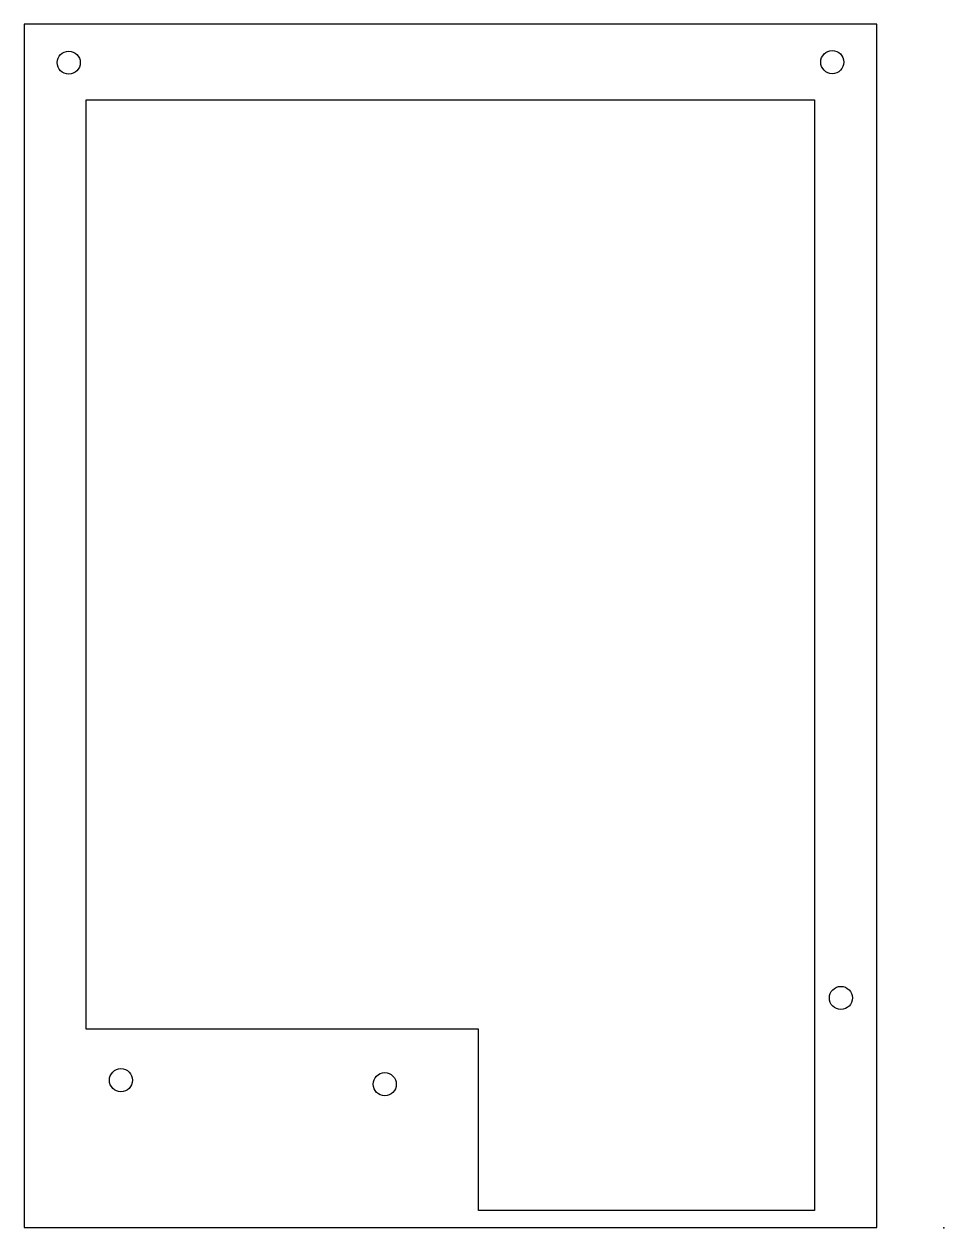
# Model space of a CAD drawing. Header units: millimetres. Extents: x -92 to 0, y 0 to 120.
import ezdxf

# ---------------------------------------------------------------- set-up
doc = ezdxf.new("R2010")
doc.units = ezdxf.units.MM
doc.layers.get('0').update_dxf_attribs({"linetype": 'CONTINUOUS'})

msp = doc.modelspace()

# ---------------------------------------------------------------- linework, layer by layer
for points in [[(-91.68, 120.03), (-91.68, 0.03), (-6.68, 0.03), (-6.68, 120.03)], [(-91.68, 120.03), (-91.68, 0.03), (-6.68, 0.03), (-6.68, 120.03)], [(-46.58, 112.48), (-32.73, 112.48), (-32.73, 112.48), (-27.53, 112.48), (-27.53, 112.48), (-13.68, 112.48), (-13.68, 112.48), (-12.9, 112.48), (-12.9, 1.73), (-46.39, 1.73), (-46.39, 19.83), (-85.48, 19.83), (-85.48, 112.48), (-84.68, 112.48), (-84.68, 112.48), (-70.83, 112.48), (-70.83, 112.48), (-65.63, 112.48), (-65.63, 112.48), (-51.78, 112.48), (-51.78, 112.48), (-46.58, 112.48)], [(-65.63, 112.48), (-51.78, 112.48), (-51.78, 112.48), (-46.58, 112.48), (-46.58, 112.48), (-32.73, 112.48), (-32.73, 112.48), (-27.53, 112.48), (-27.53, 112.48), (-13.68, 112.48), (-13.68, 112.48), (-12.9, 112.48), (-12.9, 1.73), (-46.39, 1.73), (-46.39, 19.83), (-85.48, 19.83), (-85.48, 112.48), (-84.68, 112.48), (-84.68, 112.48), (-70.83, 112.48), (-70.83, 112.48), (-65.63, 112.48)]]:
    msp.add_lwpolyline(points, close=True)
for centre in [(-87.23, 116.18), (-87.23, 116.18), (-11.13, 116.23), (-11.13, 116.23), (-10.27, 22.93), (-10.27, 22.93), (-82.03, 14.73), (-82.03, 14.73), (-55.73, 14.33), (-55.73, 14.33)]:
    msp.add_circle(centre, 1.15)
msp.add_point((0, 0))

doc.saveas('drawing.dxf')
